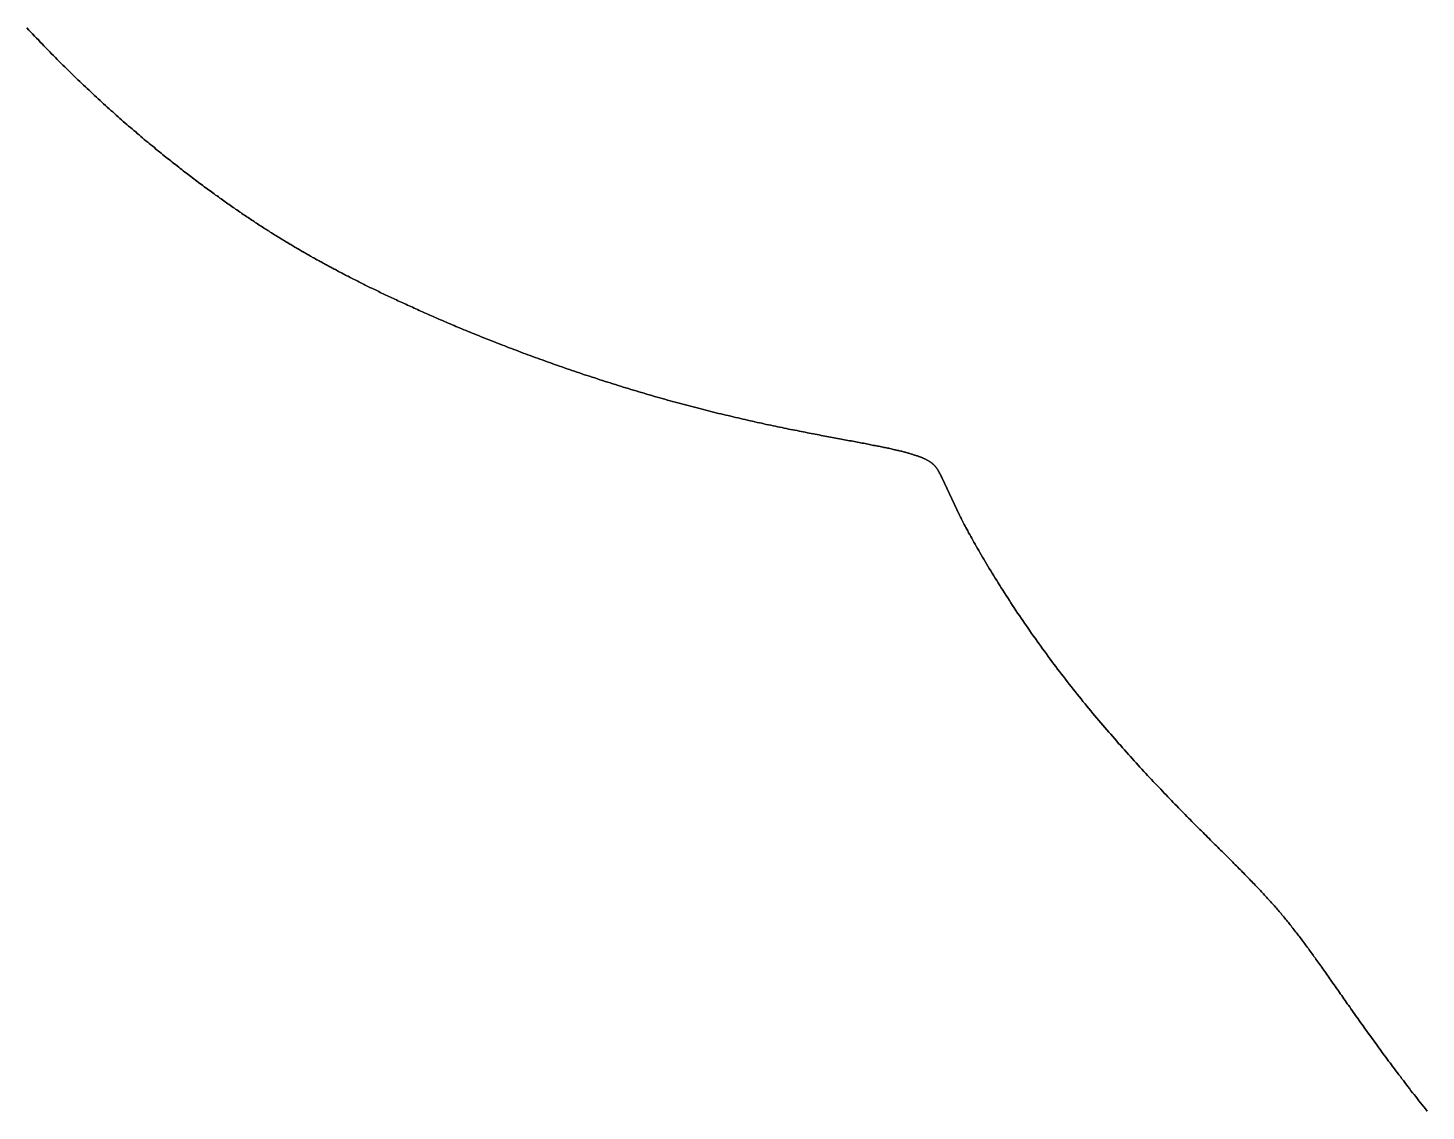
# Model space of a CAD drawing. Header units: inches. Extents: x 130170 to 284068, y 377793 to 804530.
# Drawn here: x 254730.9 to 254833.6, y 734919.6 to 734999.1 of the extents above; entities that cross this region are included whole.
import ezdxf

# ---------------------------------------------------------------- set-up
doc = ezdxf.new("R2010")
doc.units = ezdxf.units.IN
doc.header["$MEASUREMENT"] = 0
doc.layers.add('muni_il', color=7, linetype='Continuous')

msp = doc.modelspace()

# ---------------------------------------------------------------- linework, layer by layer
at = {"layer": 'muni_il'}
for points in [[(254730.85, 734999.12), (254730.99, 734998.97), (254731.13, 734998.82), (254731.27, 734998.68), (254731.41, 734998.53), (254731.55, 734998.38), (254731.69, 734998.24), (254731.82, 734998.09), (254731.96, 734997.95), (254732.1, 734997.8), (254732.24, 734997.66), (254732.38, 734997.52), (254732.52, 734997.37), (254732.66, 734997.23), (254732.8, 734997.09), (254732.94, 734996.95), (254733.07, 734996.81), (254733.21, 734996.67), (254733.35, 734996.53), (254733.49, 734996.4), (254733.63, 734996.26), (254733.77, 734996.12), (254733.9, 734995.99), (254734.04, 734995.85), (254734.18, 734995.72), (254734.32, 734995.59), (254734.45, 734995.45), (254734.59, 734995.32), (254734.73, 734995.19), (254734.86, 734995.06), (254735, 734994.93), (254735.14, 734994.8), (254735.27, 734994.67), (254735.41, 734994.55), (254735.54, 734994.42), (254735.68, 734994.29), (254735.81, 734994.17), (254735.95, 734994.04), (254736.08, 734993.92), (254736.22, 734993.79), (254736.35, 734993.67), (254736.48, 734993.55), (254736.62, 734993.43), (254736.75, 734993.31), (254736.88, 734993.19), (254737.02, 734993.07), (254737.15, 734992.95), (254737.28, 734992.83), (254737.41, 734992.72), (254737.54, 734992.6), (254737.67, 734992.48), (254737.8, 734992.37), (254737.93, 734992.25), (254738.06, 734992.14), (254738.19, 734992.03), (254738.32, 734991.92), (254738.45, 734991.81), (254738.58, 734991.7), (254738.71, 734991.59), (254738.84, 734991.48), (254738.96, 734991.37), (254739.09, 734991.26), (254739.22, 734991.15), (254739.34, 734991.05), (254739.47, 734990.94), (254739.59, 734990.84), (254739.72, 734990.73), (254739.84, 734990.63), (254739.96, 734990.53), (254740.09, 734990.43), (254740.21, 734990.33), (254740.33, 734990.22), (254740.45, 734990.13), (254740.58, 734990.03), (254740.7, 734989.93), (254740.82, 734989.83), (254740.94, 734989.73), (254741.06, 734989.64), (254741.18, 734989.54), (254741.29, 734989.45), (254741.41, 734989.35), (254741.53, 734989.26), (254741.65, 734989.17), (254741.76, 734989.08), (254741.88, 734988.99), (254742, 734988.89), (254742.11, 734988.8), (254742.23, 734988.72), (254742.34, 734988.63), (254742.45, 734988.54), (254742.57, 734988.45), (254742.68, 734988.37), (254742.79, 734988.28), (254742.9, 734988.2), (254743.01, 734988.11), (254743.12, 734988.03), (254743.23, 734987.95), (254743.34, 734987.86), (254743.45, 734987.78), (254743.56, 734987.7), (254743.67, 734987.62), (254743.77, 734987.54), (254743.88, 734987.46), (254743.99, 734987.38), (254744.09, 734987.31), (254744.2, 734987.23), (254744.3, 734987.15), (254744.41, 734987.08), (254744.51, 734987), (254744.61, 734986.93), (254744.71, 734986.85), (254744.82, 734986.78), (254744.92, 734986.71), (254745.02, 734986.63), (254745.12, 734986.56), (254745.22, 734986.49), (254745.32, 734986.42), (254745.42, 734986.35), (254745.51, 734986.28), (254745.61, 734986.21), (254745.71, 734986.15), (254745.8, 734986.08), (254745.9, 734986.01), (254746, 734985.94), (254746.09, 734985.88), (254746.18, 734985.81), (254746.28, 734985.75), (254746.37, 734985.68), (254746.47, 734985.62), (254746.56, 734985.56), (254746.65, 734985.5), (254746.74, 734985.43), (254746.83, 734985.37), (254746.92, 734985.31), (254747.01, 734985.25), (254747.1, 734985.19), (254747.19, 734985.13), (254747.28, 734985.07), (254747.37, 734985.01), (254747.46, 734984.95), (254747.54, 734984.9), (254747.63, 734984.84), (254747.72, 734984.78), (254747.8, 734984.73), (254747.89, 734984.67), (254747.97, 734984.62), (254748.06, 734984.56), (254748.14, 734984.51), (254748.23, 734984.45), (254748.31, 734984.4), (254748.4, 734984.34), (254748.48, 734984.29), (254748.56, 734984.24), (254748.64, 734984.19), (254748.73, 734984.13), (254748.81, 734984.08), (254748.89, 734984.03), (254748.97, 734983.98), (254749.05, 734983.93), (254749.13, 734983.88), (254749.21, 734983.83), (254749.29, 734983.78), (254749.37, 734983.73), (254749.45, 734983.68), (254749.53, 734983.63), (254749.61, 734983.58), (254749.69, 734983.54), (254749.77, 734983.49), (254749.84, 734983.44), (254749.92, 734983.39), (254750, 734983.35), (254750.08, 734983.3), (254750.16, 734983.25), (254750.23, 734983.21), (254750.31, 734983.16), (254750.39, 734983.11), (254750.46, 734983.07), (254750.54, 734983.02), (254750.62, 734982.98), (254750.7, 734982.93), (254750.77, 734982.89), (254750.85, 734982.84), (254750.93, 734982.8), (254751, 734982.75), (254751.08, 734982.71), (254751.15, 734982.67), (254751.23, 734982.62), (254751.31, 734982.58), (254751.38, 734982.53), (254751.46, 734982.49), (254751.54, 734982.45), (254751.61, 734982.4), (254751.69, 734982.36), (254751.77, 734982.32), (254751.84, 734982.27), (254751.92, 734982.23), (254752, 734982.19), (254752.08, 734982.14), (254752.15, 734982.1), (254752.23, 734982.06), (254752.31, 734982.01), (254752.39, 734981.97), (254752.47, 734981.93), (254752.54, 734981.88), (254752.62, 734981.84), (254752.7, 734981.8), (254752.78, 734981.75), (254752.86, 734981.71), (254752.94, 734981.67), (254753.02, 734981.63), (254753.1, 734981.58), (254753.18, 734981.54), (254753.26, 734981.5), (254753.34, 734981.45), (254753.42, 734981.41), (254753.51, 734981.37), (254753.59, 734981.32), (254753.67, 734981.28), (254753.75, 734981.23), (254753.84, 734981.19), (254753.92, 734981.15), (254754.01, 734981.1), (254754.09, 734981.06), (254754.18, 734981.01), (254754.26, 734980.97), (254754.35, 734980.92), (254754.44, 734980.88), (254754.52, 734980.83), (254754.61, 734980.79), (254754.7, 734980.74), (254754.79, 734980.7), (254754.88, 734980.65), (254754.97, 734980.61), (254755.06, 734980.56), (254755.15, 734980.52), (254755.24, 734980.47), (254755.33, 734980.42), (254755.43, 734980.38), (254755.52, 734980.33), (254755.62, 734980.28), (254755.71, 734980.23), (254755.81, 734980.19), (254755.9, 734980.14), (254756, 734980.09), (254756.1, 734980.04), (254756.2, 734980), (254756.3, 734979.95), (254756.4, 734979.9), (254756.5, 734979.85), (254756.6, 734979.8), (254756.7, 734979.75), (254756.81, 734979.7), (254756.91, 734979.65), (254757.02, 734979.6), (254757.12, 734979.55), (254757.23, 734979.5), (254757.34, 734979.45), (254757.44, 734979.4), (254757.55, 734979.35), (254757.66, 734979.29), (254757.77, 734979.24), (254757.88, 734979.19), (254758, 734979.14), (254758.11, 734979.08), (254758.22, 734979.03), (254758.34, 734978.98), (254758.46, 734978.92), (254758.57, 734978.87), (254758.69, 734978.82), (254758.81, 734978.76), (254758.93, 734978.71), (254759.05, 734978.65), (254759.17, 734978.6), (254759.29, 734978.54), (254759.42, 734978.49), (254759.54, 734978.43), (254759.67, 734978.37), (254759.79, 734978.32), (254759.92, 734978.26), (254760.05, 734978.2), (254760.18, 734978.15), (254760.31, 734978.09), (254760.44, 734978.03), (254760.57, 734977.97), (254760.7, 734977.92), (254760.84, 734977.86), (254760.97, 734977.8), (254761.11, 734977.74), (254761.24, 734977.68), (254761.38, 734977.62), (254761.52, 734977.56), (254761.66, 734977.5), (254761.8, 734977.44), (254761.94, 734977.38), (254762.09, 734977.32), (254762.23, 734977.26), (254762.37, 734977.2), (254762.52, 734977.14), (254762.67, 734977.08), (254762.81, 734977.02), (254762.96, 734976.95), (254763.11, 734976.89), (254763.26, 734976.83), (254763.41, 734976.77), (254763.56, 734976.71), (254763.72, 734976.64), (254763.87, 734976.58), (254764.03, 734976.52), (254764.18, 734976.46), (254764.34, 734976.39), (254764.5, 734976.33), (254764.66, 734976.27), (254764.82, 734976.2), (254764.98, 734976.14), (254765.14, 734976.08), (254765.3, 734976.01), (254765.46, 734975.95), (254765.63, 734975.89), (254765.79, 734975.82), (254765.96, 734975.76), (254766.12, 734975.69), (254766.29, 734975.63), (254766.46, 734975.57), (254766.63, 734975.5), (254766.8, 734975.44), (254766.97, 734975.37), (254767.14, 734975.31), (254767.31, 734975.24), (254767.48, 734975.18), (254767.66, 734975.12), (254767.83, 734975.05), (254768, 734974.99), (254768.18, 734974.92), (254768.36, 734974.86), (254768.53, 734974.79), (254768.71, 734974.73), (254768.89, 734974.67), (254769.07, 734974.6), (254769.25, 734974.54), (254769.43, 734974.47), (254769.61, 734974.41), (254769.79, 734974.35), (254769.97, 734974.28), (254770.15, 734974.22), (254770.34, 734974.16), (254770.52, 734974.09), (254770.71, 734974.03), (254770.89, 734973.97), (254771.07, 734973.9), (254771.26, 734973.84), (254771.45, 734973.78), (254771.63, 734973.72), (254771.82, 734973.65), (254772.01, 734973.59), (254772.19, 734973.53), (254772.38, 734973.47), (254772.57, 734973.41), (254772.76, 734973.34), (254772.95, 734973.28), (254773.14, 734973.22), (254773.33, 734973.16), (254773.52, 734973.1), (254773.71, 734973.04), (254773.9, 734972.98), (254774.09, 734972.92), (254774.28, 734972.86), (254774.47, 734972.8), (254774.66, 734972.74), (254774.85, 734972.69), (254775.04, 734972.63), (254775.23, 734972.57), (254775.42, 734972.51), (254775.62, 734972.46), (254775.81, 734972.4), (254776, 734972.34), (254776.19, 734972.29), (254776.38, 734972.23), (254776.57, 734972.17), (254776.76, 734972.12), (254776.96, 734972.06), (254777.15, 734972.01), (254777.34, 734971.95), (254777.53, 734971.9), (254777.72, 734971.85), (254777.91, 734971.79), (254778.1, 734971.74), (254778.29, 734971.69), (254778.48, 734971.64), (254778.67, 734971.59), (254778.86, 734971.53), (254779.05, 734971.48), (254779.24, 734971.43), (254779.43, 734971.38), (254779.61, 734971.33), (254779.8, 734971.28), (254779.99, 734971.23), (254780.18, 734971.19), (254780.36, 734971.14), (254780.55, 734971.09), (254780.73, 734971.04), (254780.92, 734971), (254781.1, 734970.95), (254781.29, 734970.9), (254781.47, 734970.86), (254781.66, 734970.81), (254781.84, 734970.77), (254782.02, 734970.73), (254782.2, 734970.68), (254782.38, 734970.64), (254782.56, 734970.6), (254782.74, 734970.55), (254782.92, 734970.51), (254783.1, 734970.47), (254783.27, 734970.43), (254783.45, 734970.39), (254783.63, 734970.35), (254783.8, 734970.31), (254783.98, 734970.27), (254784.15, 734970.23), (254784.32, 734970.19), (254784.49, 734970.15), (254784.67, 734970.11), (254784.84, 734970.08), (254785, 734970.04), (254785.17, 734970), (254785.34, 734969.97), (254785.51, 734969.93), (254785.67, 734969.9), (254785.84, 734969.86), (254786, 734969.83), (254786.16, 734969.79), (254786.33, 734969.76), (254786.49, 734969.73), (254786.65, 734969.69), (254786.81, 734969.66), (254786.96, 734969.63), (254787.12, 734969.6), (254787.28, 734969.57), (254787.43, 734969.54), (254787.58, 734969.51), (254787.74, 734969.47), (254787.89, 734969.45), (254788.04, 734969.42), (254788.19, 734969.39), (254788.33, 734969.36), (254788.48, 734969.33), (254788.63, 734969.3), (254788.77, 734969.27), (254788.91, 734969.25), (254789.06, 734969.22), (254789.2, 734969.19), (254789.34, 734969.17), (254789.48, 734969.14), (254789.61, 734969.11), (254789.75, 734969.09), (254789.88, 734969.06), (254790.02, 734969.04), (254790.15, 734969.01), (254790.28, 734968.99), (254790.41, 734968.96), (254790.54, 734968.94), (254790.67, 734968.92), (254790.8, 734968.89), (254790.92, 734968.87), (254791.04, 734968.85), (254791.17, 734968.82), (254791.29, 734968.8), (254791.41, 734968.78), (254791.53, 734968.76), (254791.65, 734968.73), (254791.76, 734968.71), (254791.88, 734968.69), (254791.99, 734968.67), (254792.1, 734968.65), (254792.21, 734968.63), (254792.32, 734968.61), (254792.43, 734968.59), (254792.54, 734968.56), (254792.65, 734968.54), (254792.75, 734968.52), (254792.86, 734968.5), (254792.96, 734968.48), (254793.06, 734968.46), (254793.16, 734968.44), (254793.26, 734968.43), (254793.36, 734968.41), (254793.45, 734968.39), (254793.55, 734968.37), (254793.64, 734968.35), (254793.73, 734968.33), (254793.82, 734968.31), (254793.91, 734968.29), (254794, 734968.27), (254794.09, 734968.25), (254794.18, 734968.24), (254794.26, 734968.22), (254794.35, 734968.2), (254794.43, 734968.18), (254794.51, 734968.16), (254794.59, 734968.14), (254794.67, 734968.13), (254794.75, 734968.11), (254794.82, 734968.09), (254794.9, 734968.07), (254794.97, 734968.05), (254795.05, 734968.04), (254795.12, 734968.02), (254795.19, 734968), (254795.26, 734967.98), (254795.33, 734967.96), (254795.39, 734967.95), (254795.46, 734967.93), (254795.52, 734967.91), (254795.59, 734967.89), (254795.65, 734967.88), (254795.71, 734967.86), (254795.77, 734967.84), (254795.83, 734967.82), (254795.89, 734967.81), (254795.95, 734967.79), (254796, 734967.77), (254796.06, 734967.75), (254796.11, 734967.74), (254796.16, 734967.72), (254796.22, 734967.7), (254796.27, 734967.68), (254796.32, 734967.67), (254796.36, 734967.65), (254796.41, 734967.63), (254796.46, 734967.61), (254796.5, 734967.6), (254796.55, 734967.58), (254796.59, 734967.56), (254796.63, 734967.54), (254796.67, 734967.53), (254796.71, 734967.51), (254796.75, 734967.49), (254796.79, 734967.47), (254796.83, 734967.46), (254796.87, 734967.44), (254796.9, 734967.42), (254796.94, 734967.4), (254796.97, 734967.39), (254797, 734967.37), (254797.04, 734967.35), (254797.07, 734967.33), (254797.1, 734967.32), (254797.13, 734967.3), (254797.16, 734967.28), (254797.18, 734967.26), (254797.21, 734967.25), (254797.24, 734967.23), (254797.26, 734967.21), (254797.29, 734967.19), (254797.31, 734967.17), (254797.34, 734967.15), (254797.36, 734967.14), (254797.38, 734967.12), (254797.4, 734967.1), (254797.42, 734967.08), (254797.45, 734967.06), (254797.47, 734967.04), (254797.48, 734967.03), (254797.5, 734967.01), (254797.52, 734966.99), (254797.54, 734966.97), (254797.56, 734966.95), (254797.57, 734966.93), (254797.59, 734966.91), (254797.61, 734966.89), (254797.62, 734966.87), (254797.64, 734966.85), (254797.65, 734966.83), (254797.67, 734966.81), (254797.68, 734966.79), (254797.7, 734966.77), (254797.71, 734966.75), (254797.73, 734966.73), (254797.74, 734966.71), (254797.75, 734966.68), (254797.77, 734966.66), (254797.78, 734966.64), (254797.79, 734966.62), (254797.8, 734966.6), (254797.82, 734966.58), (254797.83, 734966.55), (254797.84, 734966.53), (254797.85, 734966.51), (254797.87, 734966.49), (254797.88, 734966.47), (254797.89, 734966.44), (254797.9, 734966.42), (254797.91, 734966.4), (254797.92, 734966.38), (254797.93, 734966.36), (254797.95, 734966.34), (254797.96, 734966.32), (254797.97, 734966.3), (254797.98, 734966.28), (254797.99, 734966.26), (254798, 734966.24), (254798.01, 734966.22), (254798.01, 734966.2), (254798.02, 734966.19), (254798.03, 734966.17), (254798.04, 734966.16), (254798.04, 734966.14), (254798.05, 734966.13), (254798.05, 734966.12), (254798.06, 734966.11), (254798.06, 734966.11), (254798.06, 734966.1), (254799.38, 734963.32), (254799.44, 734963.19), (254799.48, 734963.11), (254799.52, 734963.03), (254799.57, 734962.94), (254799.62, 734962.85), (254799.67, 734962.75), (254799.72, 734962.64), (254799.78, 734962.53), (254799.84, 734962.42), (254799.91, 734962.3), (254799.98, 734962.17), (254800.04, 734962.04), (254800.12, 734961.91), (254800.19, 734961.77), (254800.27, 734961.64), (254800.35, 734961.49), (254800.43, 734961.35), (254800.51, 734961.2), (254800.6, 734961.05), (254800.69, 734960.89), (254800.78, 734960.74), (254800.87, 734960.58), (254800.96, 734960.42), (254801.06, 734960.25), (254801.16, 734960.09), (254801.25, 734959.92), (254801.35, 734959.75), (254801.46, 734959.58), (254801.56, 734959.41), (254801.66, 734959.24), (254801.77, 734959.06), (254801.88, 734958.88), (254801.99, 734958.71), (254802.1, 734958.53), (254802.21, 734958.35), (254802.32, 734958.17), (254802.44, 734957.99), (254802.55, 734957.81), (254802.67, 734957.62), (254802.79, 734957.44), (254802.91, 734957.26), (254803.03, 734957.07), (254803.15, 734956.89), (254803.27, 734956.7), (254803.39, 734956.51), (254803.51, 734956.33), (254803.64, 734956.14), (254803.77, 734955.95), (254803.89, 734955.77), (254804.02, 734955.58), (254804.15, 734955.39), (254804.28, 734955.2), (254804.41, 734955.02), (254804.54, 734954.83), (254804.67, 734954.64), (254804.8, 734954.45), (254804.94, 734954.26), (254805.07, 734954.08), (254805.2, 734953.89), (254805.34, 734953.7), (254805.47, 734953.51), (254805.61, 734953.33), (254805.75, 734953.14), (254805.89, 734952.95), (254806.02, 734952.76), (254806.16, 734952.58), (254806.3, 734952.39), (254806.44, 734952.21), (254806.58, 734952.02), (254806.72, 734951.84), (254806.87, 734951.65), (254807.01, 734951.47), (254807.15, 734951.28), (254807.29, 734951.1), (254807.43, 734950.92), (254807.58, 734950.74), (254807.72, 734950.55), (254807.87, 734950.37), (254808.01, 734950.19), (254808.15, 734950.01), (254808.3, 734949.83), (254808.44, 734949.65), (254808.59, 734949.48), (254808.73, 734949.3), (254808.88, 734949.12), (254809.02, 734948.95), (254809.17, 734948.77), (254809.32, 734948.6), (254809.46, 734948.42), (254809.61, 734948.25), (254809.75, 734948.08), (254809.9, 734947.91), (254810.04, 734947.73), (254810.19, 734947.56), (254810.34, 734947.4), (254810.48, 734947.23), (254810.63, 734947.06), (254810.77, 734946.89), (254810.92, 734946.73), (254811.06, 734946.56), (254811.21, 734946.4), (254811.35, 734946.24), (254811.49, 734946.08), (254811.64, 734945.91), (254811.78, 734945.75), (254811.92, 734945.6), (254812.07, 734945.44), (254812.21, 734945.28), (254812.35, 734945.13), (254812.49, 734944.97), (254812.63, 734944.82), (254812.77, 734944.66), (254812.91, 734944.51), (254813.05, 734944.36), (254813.19, 734944.21), (254813.33, 734944.06), (254813.47, 734943.92), (254813.6, 734943.77), (254813.74, 734943.62), (254813.88, 734943.48), (254814.01, 734943.34), (254814.15, 734943.2), (254814.28, 734943.05), (254814.41, 734942.91), (254814.55, 734942.78), (254814.68, 734942.64), (254814.81, 734942.5), (254814.94, 734942.37), (254815.07, 734942.23), (254815.2, 734942.1), (254815.33, 734941.97), (254815.45, 734941.84), (254815.58, 734941.71), (254815.71, 734941.58), (254815.83, 734941.45), (254815.95, 734941.33), (254816.08, 734941.2), (254816.2, 734941.08), (254816.32, 734940.96), (254816.44, 734940.83), (254816.56, 734940.71), (254816.68, 734940.59), (254816.8, 734940.47), (254816.91, 734940.36), (254817.03, 734940.24), (254817.14, 734940.13), (254817.26, 734940.01), (254817.37, 734939.9), (254817.48, 734939.79), (254817.6, 734939.68), (254817.71, 734939.57), (254817.81, 734939.46), (254817.92, 734939.35), (254818.03, 734939.24), (254818.14, 734939.14), (254818.24, 734939.03), (254818.35, 734938.93), (254818.45, 734938.82), (254818.55, 734938.72), (254818.66, 734938.62), (254818.76, 734938.52), (254818.86, 734938.42), (254818.96, 734938.32), (254819.06, 734938.22), (254819.15, 734938.13), (254819.25, 734938.03), (254819.35, 734937.93), (254819.44, 734937.84), (254819.53, 734937.74), (254819.63, 734937.65), (254819.72, 734937.56), (254819.81, 734937.47), (254819.9, 734937.38), (254819.99, 734937.29), (254820.08, 734937.2), (254820.17, 734937.11), (254820.26, 734937.02), (254820.34, 734936.93), (254820.43, 734936.84), (254820.51, 734936.76), (254820.6, 734936.67), (254820.68, 734936.58), (254820.76, 734936.5), (254820.85, 734936.41), (254820.93, 734936.33), (254821.01, 734936.24), (254821.09, 734936.16), (254821.17, 734936.08), (254821.25, 734936), (254821.33, 734935.91), (254821.4, 734935.83), (254821.48, 734935.75), (254821.56, 734935.67), (254821.63, 734935.59), (254821.71, 734935.5), (254821.78, 734935.42), (254821.86, 734935.34), (254821.93, 734935.26), (254822, 734935.18), (254822.08, 734935.1), (254822.15, 734935.02), (254822.22, 734934.94), (254822.29, 734934.86), (254822.36, 734934.78), (254822.44, 734934.7), (254822.51, 734934.62), (254822.58, 734934.54), (254822.65, 734934.46), (254822.71, 734934.38), (254822.78, 734934.3), (254822.85, 734934.22), (254822.92, 734934.14), (254822.99, 734934.06), (254823.06, 734933.98), (254823.13, 734933.9), (254823.19, 734933.82), (254823.26, 734933.73), (254823.33, 734933.65), (254823.39, 734933.57), (254823.46, 734933.49), (254823.53, 734933.41), (254823.6, 734933.32), (254823.66, 734933.24), (254823.73, 734933.16), (254823.79, 734933.07), (254823.86, 734932.99), (254823.93, 734932.9), (254823.99, 734932.82), (254824.06, 734932.73), (254824.13, 734932.65), (254824.19, 734932.56), (254824.26, 734932.48), (254824.33, 734932.39), (254824.39, 734932.3), (254824.46, 734932.21), (254824.53, 734932.12), (254824.59, 734932.03), (254824.66, 734931.94), (254824.73, 734931.85), (254824.8, 734931.76), (254824.86, 734931.67), (254824.93, 734931.58), (254825, 734931.49), (254825.07, 734931.39), (254825.14, 734931.3), (254825.21, 734931.2), (254825.28, 734931.11), (254825.35, 734931.01), (254825.41, 734930.91), (254825.49, 734930.82), (254825.56, 734930.72), (254825.63, 734930.62), (254825.7, 734930.52), (254825.77, 734930.42), (254825.84, 734930.32), (254825.91, 734930.22), (254825.98, 734930.12), (254826.06, 734930.01), (254826.13, 734929.91), (254826.2, 734929.81), (254826.28, 734929.7), (254826.35, 734929.59), (254826.43, 734929.49), (254826.5, 734929.38), (254826.58, 734929.27), (254826.66, 734929.16), (254826.73, 734929.05), (254826.81, 734928.94), (254826.89, 734928.83), (254826.97, 734928.72), (254827.05, 734928.61), (254827.13, 734928.49), (254827.21, 734928.38), (254827.29, 734928.26), (254827.37, 734928.15), (254827.45, 734928.03), (254827.53, 734927.92), (254827.61, 734927.8), (254827.7, 734927.68), (254827.78, 734927.56), (254827.86, 734927.44), (254827.95, 734927.32), (254828.04, 734927.2), (254828.12, 734927.07), (254828.21, 734926.95), (254828.3, 734926.83), (254828.38, 734926.7), (254828.47, 734926.58), (254828.56, 734926.45), (254828.65, 734926.32), (254828.74, 734926.2), (254828.83, 734926.07), (254828.92, 734925.94), (254829.02, 734925.81), (254829.11, 734925.68), (254829.2, 734925.55), (254829.3, 734925.42), (254829.39, 734925.28), (254829.49, 734925.15), (254829.58, 734925.02), (254829.68, 734924.88), (254829.78, 734924.75), (254829.88, 734924.61), (254829.98, 734924.48), (254830.08, 734924.34), (254830.18, 734924.2), (254830.28, 734924.07), (254830.38, 734923.93), (254830.48, 734923.79), (254830.58, 734923.65), (254830.69, 734923.51), (254830.79, 734923.37), (254830.89, 734923.23), (254831, 734923.09), (254831.11, 734922.94), (254831.21, 734922.8), (254831.32, 734922.66), (254831.43, 734922.51), (254831.54, 734922.37), (254831.65, 734922.22), (254831.76, 734922.08), (254831.87, 734921.93), (254831.98, 734921.79), (254832.09, 734921.64), (254832.2, 734921.49), (254832.31, 734921.35), (254832.43, 734921.2), (254832.54, 734921.05), (254832.66, 734920.9), (254832.77, 734920.76), (254832.89, 734920.61), (254833.01, 734920.46), (254833.12, 734920.31), (254833.24, 734920.16), (254833.36, 734920.01), (254833.48, 734919.86), (254833.6, 734919.71), (254833.72, 734919.55)], [(254833.72, 734919.55), (254833.6, 734919.71), (254833.48, 734919.86), (254833.36, 734920.01), (254833.24, 734920.16), (254833.12, 734920.31), (254833.01, 734920.46), (254832.89, 734920.61), (254832.77, 734920.76), (254832.66, 734920.9), (254832.54, 734921.05), (254832.43, 734921.2), (254832.31, 734921.35), (254832.2, 734921.49), (254832.09, 734921.64), (254831.98, 734921.79), (254831.87, 734921.93), (254831.76, 734922.08), (254831.65, 734922.22), (254831.54, 734922.37), (254831.43, 734922.51), (254831.32, 734922.66), (254831.21, 734922.8), (254831.11, 734922.94), (254831, 734923.09), (254830.89, 734923.23), (254830.79, 734923.37), (254830.69, 734923.51), (254830.58, 734923.65), (254830.48, 734923.79), (254830.38, 734923.93), (254830.28, 734924.07), (254830.18, 734924.2), (254830.08, 734924.34), (254829.98, 734924.48), (254829.88, 734924.61), (254829.78, 734924.75), (254829.68, 734924.88), (254829.58, 734925.02), (254829.49, 734925.15), (254829.39, 734925.28), (254829.3, 734925.42), (254829.2, 734925.55), (254829.11, 734925.68), (254829.02, 734925.81), (254828.92, 734925.94), (254828.83, 734926.07), (254828.74, 734926.2), (254828.65, 734926.32), (254828.56, 734926.45), (254828.47, 734926.58), (254828.38, 734926.7), (254828.3, 734926.83), (254828.21, 734926.95), (254828.12, 734927.07), (254828.04, 734927.2), (254827.95, 734927.32), (254827.86, 734927.44), (254827.78, 734927.56), (254827.7, 734927.68), (254827.61, 734927.8), (254827.53, 734927.92), (254827.45, 734928.03), (254827.37, 734928.15), (254827.29, 734928.26), (254827.21, 734928.38), (254827.13, 734928.49), (254827.05, 734928.61), (254826.97, 734928.72), (254826.89, 734928.83), (254826.81, 734928.94), (254826.73, 734929.05), (254826.66, 734929.16), (254826.58, 734929.27), (254826.5, 734929.38), (254826.43, 734929.49), (254826.35, 734929.59), (254826.28, 734929.7), (254826.2, 734929.81), (254826.13, 734929.91), (254826.06, 734930.01), (254825.98, 734930.12), (254825.91, 734930.22), (254825.84, 734930.32), (254825.77, 734930.42), (254825.7, 734930.52), (254825.63, 734930.62), (254825.56, 734930.72), (254825.49, 734930.82), (254825.41, 734930.91), (254825.35, 734931.01), (254825.28, 734931.11), (254825.21, 734931.2), (254825.14, 734931.3), (254825.07, 734931.39), (254825, 734931.49), (254824.93, 734931.58), (254824.86, 734931.67), (254824.8, 734931.76), (254824.73, 734931.85), (254824.66, 734931.94), (254824.59, 734932.03), (254824.53, 734932.12), (254824.46, 734932.21), (254824.39, 734932.3), (254824.33, 734932.39), (254824.26, 734932.48), (254824.19, 734932.56), (254824.13, 734932.65), (254824.06, 734932.73), (254823.99, 734932.82), (254823.93, 734932.9), (254823.86, 734932.99), (254823.79, 734933.07), (254823.73, 734933.16), (254823.66, 734933.24), (254823.6, 734933.32), (254823.53, 734933.41), (254823.46, 734933.49), (254823.39, 734933.57), (254823.33, 734933.65), (254823.26, 734933.73), (254823.19, 734933.82), (254823.13, 734933.9), (254823.06, 734933.98), (254822.99, 734934.06), (254822.92, 734934.14), (254822.85, 734934.22), (254822.78, 734934.3), (254822.71, 734934.38), (254822.65, 734934.46), (254822.58, 734934.54), (254822.51, 734934.62), (254822.44, 734934.7), (254822.36, 734934.78), (254822.29, 734934.86), (254822.22, 734934.94), (254822.15, 734935.02), (254822.08, 734935.1), (254822, 734935.18), (254821.93, 734935.26), (254821.86, 734935.34), (254821.78, 734935.42), (254821.71, 734935.5), (254821.63, 734935.59), (254821.56, 734935.67), (254821.48, 734935.75), (254821.4, 734935.83), (254821.33, 734935.91), (254821.25, 734936), (254821.17, 734936.08), (254821.09, 734936.16), (254821.01, 734936.24), (254820.93, 734936.33), (254820.85, 734936.41), (254820.76, 734936.5), (254820.68, 734936.58), (254820.6, 734936.67), (254820.51, 734936.76), (254820.43, 734936.84), (254820.34, 734936.93), (254820.26, 734937.02), (254820.17, 734937.11), (254820.08, 734937.2), (254819.99, 734937.29), (254819.9, 734937.38), (254819.81, 734937.47), (254819.72, 734937.56), (254819.63, 734937.65), (254819.53, 734937.74), (254819.44, 734937.84), (254819.35, 734937.93), (254819.25, 734938.03), (254819.15, 734938.13), (254819.06, 734938.22), (254818.96, 734938.32), (254818.86, 734938.42), (254818.76, 734938.52), (254818.66, 734938.62), (254818.55, 734938.72), (254818.45, 734938.82), (254818.35, 734938.93), (254818.24, 734939.03), (254818.14, 734939.14), (254818.03, 734939.24), (254817.92, 734939.35), (254817.81, 734939.46), (254817.71, 734939.57), (254817.6, 734939.68), (254817.48, 734939.79), (254817.37, 734939.9), (254817.26, 734940.01), (254817.14, 734940.13), (254817.03, 734940.24), (254816.91, 734940.36), (254816.8, 734940.47), (254816.68, 734940.59), (254816.56, 734940.71), (254816.44, 734940.83), (254816.32, 734940.96), (254816.2, 734941.08), (254816.08, 734941.2), (254815.95, 734941.33), (254815.83, 734941.45), (254815.71, 734941.58), (254815.58, 734941.71), (254815.45, 734941.84), (254815.33, 734941.97), (254815.2, 734942.1), (254815.07, 734942.23), (254814.94, 734942.37), (254814.81, 734942.5), (254814.68, 734942.64), (254814.55, 734942.78), (254814.41, 734942.91), (254814.28, 734943.05), (254814.15, 734943.2), (254814.01, 734943.34), (254813.88, 734943.48), (254813.74, 734943.62), (254813.6, 734943.77), (254813.47, 734943.92), (254813.33, 734944.06), (254813.19, 734944.21), (254813.05, 734944.36), (254812.91, 734944.51), (254812.77, 734944.66), (254812.63, 734944.82), (254812.49, 734944.97), (254812.35, 734945.13), (254812.21, 734945.28), (254812.07, 734945.44), (254811.92, 734945.6), (254811.78, 734945.75), (254811.64, 734945.91), (254811.49, 734946.08), (254811.35, 734946.24), (254811.21, 734946.4), (254811.06, 734946.56), (254810.92, 734946.73), (254810.77, 734946.89), (254810.63, 734947.06), (254810.48, 734947.23), (254810.34, 734947.4), (254810.19, 734947.56), (254810.04, 734947.73), (254809.9, 734947.91), (254809.75, 734948.08), (254809.61, 734948.25), (254809.46, 734948.42), (254809.32, 734948.6), (254809.17, 734948.77), (254809.02, 734948.95), (254808.88, 734949.12), (254808.73, 734949.3), (254808.59, 734949.48), (254808.44, 734949.65), (254808.3, 734949.83), (254808.15, 734950.01), (254808.01, 734950.19), (254807.87, 734950.37), (254807.72, 734950.55), (254807.58, 734950.74), (254807.43, 734950.92), (254807.29, 734951.1), (254807.15, 734951.28), (254807.01, 734951.47), (254806.87, 734951.65), (254806.72, 734951.84), (254806.58, 734952.02), (254806.44, 734952.21), (254806.3, 734952.39), (254806.16, 734952.58), (254806.02, 734952.76), (254805.89, 734952.95), (254805.75, 734953.14), (254805.61, 734953.33), (254805.47, 734953.51), (254805.34, 734953.7), (254805.2, 734953.89), (254805.07, 734954.08), (254804.94, 734954.26), (254804.8, 734954.45), (254804.67, 734954.64), (254804.54, 734954.83), (254804.41, 734955.02), (254804.28, 734955.2), (254804.15, 734955.39), (254804.02, 734955.58), (254803.89, 734955.77), (254803.77, 734955.95), (254803.64, 734956.14), (254803.51, 734956.33), (254803.39, 734956.51), (254803.27, 734956.7), (254803.15, 734956.89), (254803.03, 734957.07), (254802.91, 734957.26), (254802.79, 734957.44), (254802.67, 734957.62), (254802.55, 734957.81), (254802.44, 734957.99), (254802.32, 734958.17), (254802.21, 734958.35), (254802.1, 734958.53), (254801.99, 734958.71), (254801.88, 734958.88), (254801.77, 734959.06), (254801.66, 734959.24), (254801.56, 734959.41), (254801.46, 734959.58), (254801.35, 734959.75), (254801.25, 734959.92), (254801.16, 734960.09), (254801.06, 734960.25), (254800.96, 734960.42), (254800.87, 734960.58), (254800.78, 734960.74), (254800.69, 734960.89), (254800.6, 734961.05), (254800.51, 734961.2), (254800.43, 734961.35), (254800.35, 734961.49), (254800.27, 734961.64), (254800.19, 734961.77), (254800.12, 734961.91), (254800.04, 734962.04), (254799.98, 734962.17), (254799.91, 734962.3), (254799.84, 734962.42), (254799.78, 734962.53), (254799.72, 734962.64), (254799.67, 734962.75), (254799.62, 734962.85), (254799.57, 734962.94), (254799.52, 734963.03), (254799.48, 734963.11), (254799.44, 734963.19), (254799.38, 734963.32), (254798.06, 734966.1), (254798.06, 734966.11), (254798.06, 734966.11), (254798.05, 734966.12), (254798.05, 734966.13), (254798.04, 734966.14), (254798.04, 734966.16), (254798.03, 734966.17), (254798.02, 734966.19), (254798.01, 734966.2), (254798.01, 734966.22), (254798, 734966.24), (254797.99, 734966.26), (254797.98, 734966.28), (254797.97, 734966.3), (254797.96, 734966.32), (254797.95, 734966.34), (254797.93, 734966.36), (254797.92, 734966.38), (254797.91, 734966.4), (254797.9, 734966.42), (254797.89, 734966.44), (254797.88, 734966.47), (254797.87, 734966.49), (254797.85, 734966.51), (254797.84, 734966.53), (254797.83, 734966.55), (254797.82, 734966.58), (254797.8, 734966.6), (254797.79, 734966.62), (254797.78, 734966.64), (254797.77, 734966.66), (254797.75, 734966.68), (254797.74, 734966.71), (254797.73, 734966.73), (254797.71, 734966.75), (254797.7, 734966.77), (254797.68, 734966.79), (254797.67, 734966.81), (254797.65, 734966.83), (254797.64, 734966.85), (254797.62, 734966.87), (254797.61, 734966.89), (254797.59, 734966.91), (254797.57, 734966.93), (254797.56, 734966.95), (254797.54, 734966.97), (254797.52, 734966.99), (254797.5, 734967.01), (254797.48, 734967.03), (254797.47, 734967.04), (254797.45, 734967.06), (254797.42, 734967.08), (254797.4, 734967.1), (254797.38, 734967.12), (254797.36, 734967.14), (254797.34, 734967.15), (254797.31, 734967.17), (254797.29, 734967.19), (254797.26, 734967.21), (254797.24, 734967.23), (254797.21, 734967.25), (254797.18, 734967.26), (254797.16, 734967.28), (254797.13, 734967.3), (254797.1, 734967.32), (254797.07, 734967.33), (254797.04, 734967.35), (254797, 734967.37), (254796.97, 734967.39), (254796.94, 734967.4), (254796.9, 734967.42), (254796.87, 734967.44), (254796.83, 734967.46), (254796.79, 734967.47), (254796.75, 734967.49), (254796.71, 734967.51), (254796.67, 734967.53), (254796.63, 734967.54), (254796.59, 734967.56), (254796.55, 734967.58), (254796.5, 734967.6), (254796.46, 734967.61), (254796.41, 734967.63), (254796.36, 734967.65), (254796.32, 734967.67), (254796.27, 734967.68), (254796.22, 734967.7), (254796.16, 734967.72), (254796.11, 734967.74), (254796.06, 734967.75), (254796, 734967.77), (254795.95, 734967.79), (254795.89, 734967.81), (254795.83, 734967.82), (254795.77, 734967.84), (254795.71, 734967.86), (254795.65, 734967.88), (254795.59, 734967.89), (254795.52, 734967.91), (254795.46, 734967.93), (254795.39, 734967.95), (254795.33, 734967.96), (254795.26, 734967.98), (254795.19, 734968), (254795.12, 734968.02), (254795.05, 734968.04), (254794.97, 734968.05), (254794.9, 734968.07), (254794.82, 734968.09), (254794.75, 734968.11), (254794.67, 734968.13), (254794.59, 734968.14), (254794.51, 734968.16), (254794.43, 734968.18), (254794.35, 734968.2), (254794.26, 734968.22), (254794.18, 734968.24), (254794.09, 734968.25), (254794, 734968.27), (254793.91, 734968.29), (254793.82, 734968.31), (254793.73, 734968.33), (254793.64, 734968.35), (254793.55, 734968.37), (254793.45, 734968.39), (254793.36, 734968.41), (254793.26, 734968.43), (254793.16, 734968.44), (254793.06, 734968.46), (254792.96, 734968.48), (254792.86, 734968.5), (254792.75, 734968.52), (254792.65, 734968.54), (254792.54, 734968.56), (254792.43, 734968.59), (254792.32, 734968.61), (254792.21, 734968.63), (254792.1, 734968.65), (254791.99, 734968.67), (254791.88, 734968.69), (254791.76, 734968.71), (254791.65, 734968.73), (254791.53, 734968.76), (254791.41, 734968.78), (254791.29, 734968.8), (254791.17, 734968.82), (254791.04, 734968.85), (254790.92, 734968.87), (254790.8, 734968.89), (254790.67, 734968.92), (254790.54, 734968.94), (254790.41, 734968.96), (254790.28, 734968.99), (254790.15, 734969.01), (254790.02, 734969.04), (254789.88, 734969.06), (254789.75, 734969.09), (254789.61, 734969.11), (254789.48, 734969.14), (254789.34, 734969.17), (254789.2, 734969.19), (254789.06, 734969.22), (254788.91, 734969.25), (254788.77, 734969.27), (254788.63, 734969.3), (254788.48, 734969.33), (254788.33, 734969.36), (254788.19, 734969.39), (254788.04, 734969.42), (254787.89, 734969.45), (254787.74, 734969.47), (254787.58, 734969.51), (254787.43, 734969.54), (254787.28, 734969.57), (254787.12, 734969.6), (254786.96, 734969.63), (254786.81, 734969.66), (254786.65, 734969.69), (254786.49, 734969.73), (254786.33, 734969.76), (254786.16, 734969.79), (254786, 734969.83), (254785.84, 734969.86), (254785.67, 734969.9), (254785.51, 734969.93), (254785.34, 734969.97), (254785.17, 734970), (254785, 734970.04), (254784.84, 734970.08), (254784.67, 734970.11), (254784.49, 734970.15), (254784.32, 734970.19), (254784.15, 734970.23), (254783.98, 734970.27), (254783.8, 734970.31), (254783.63, 734970.35), (254783.45, 734970.39), (254783.27, 734970.43), (254783.1, 734970.47), (254782.92, 734970.51), (254782.74, 734970.55), (254782.56, 734970.6), (254782.38, 734970.64), (254782.2, 734970.68), (254782.02, 734970.73), (254781.84, 734970.77), (254781.66, 734970.81), (254781.47, 734970.86), (254781.29, 734970.9), (254781.1, 734970.95), (254780.92, 734971), (254780.73, 734971.04), (254780.55, 734971.09), (254780.36, 734971.14), (254780.18, 734971.19), (254779.99, 734971.23), (254779.8, 734971.28), (254779.61, 734971.33), (254779.43, 734971.38), (254779.24, 734971.43), (254779.05, 734971.48), (254778.86, 734971.53), (254778.67, 734971.59), (254778.48, 734971.64), (254778.29, 734971.69), (254778.1, 734971.74), (254777.91, 734971.79), (254777.72, 734971.85), (254777.53, 734971.9), (254777.34, 734971.95), (254777.15, 734972.01), (254776.96, 734972.06), (254776.76, 734972.12), (254776.57, 734972.17), (254776.38, 734972.23), (254776.19, 734972.29), (254776, 734972.34), (254775.81, 734972.4), (254775.62, 734972.46), (254775.42, 734972.51), (254775.23, 734972.57), (254775.04, 734972.63), (254774.85, 734972.69), (254774.66, 734972.74), (254774.47, 734972.8), (254774.28, 734972.86), (254774.09, 734972.92), (254773.9, 734972.98), (254773.71, 734973.04), (254773.52, 734973.1), (254773.33, 734973.16), (254773.14, 734973.22), (254772.95, 734973.28), (254772.76, 734973.34), (254772.57, 734973.41), (254772.38, 734973.47), (254772.19, 734973.53), (254772.01, 734973.59), (254771.82, 734973.65), (254771.63, 734973.72), (254771.45, 734973.78), (254771.26, 734973.84), (254771.07, 734973.9), (254770.89, 734973.97), (254770.71, 734974.03), (254770.52, 734974.09), (254770.34, 734974.16), (254770.15, 734974.22), (254769.97, 734974.28), (254769.79, 734974.35), (254769.61, 734974.41), (254769.43, 734974.47), (254769.25, 734974.54), (254769.07, 734974.6), (254768.89, 734974.67), (254768.71, 734974.73), (254768.53, 734974.79), (254768.36, 734974.86), (254768.18, 734974.92), (254768, 734974.99), (254767.83, 734975.05), (254767.66, 734975.12), (254767.48, 734975.18), (254767.31, 734975.24), (254767.14, 734975.31), (254766.97, 734975.37), (254766.8, 734975.44), (254766.63, 734975.5), (254766.46, 734975.57), (254766.29, 734975.63), (254766.12, 734975.69), (254765.96, 734975.76), (254765.79, 734975.82), (254765.63, 734975.89), (254765.46, 734975.95), (254765.3, 734976.01), (254765.14, 734976.08), (254764.98, 734976.14), (254764.82, 734976.2), (254764.66, 734976.27), (254764.5, 734976.33), (254764.34, 734976.39), (254764.18, 734976.46), (254764.03, 734976.52), (254763.87, 734976.58), (254763.72, 734976.64), (254763.56, 734976.71), (254763.41, 734976.77), (254763.26, 734976.83), (254763.11, 734976.89), (254762.96, 734976.95), (254762.81, 734977.02), (254762.67, 734977.08), (254762.52, 734977.14), (254762.37, 734977.2), (254762.23, 734977.26), (254762.09, 734977.32), (254761.94, 734977.38), (254761.8, 734977.44), (254761.66, 734977.5), (254761.52, 734977.56), (254761.38, 734977.62), (254761.24, 734977.68), (254761.11, 734977.74), (254760.97, 734977.8), (254760.84, 734977.86), (254760.7, 734977.92), (254760.57, 734977.97), (254760.44, 734978.03), (254760.31, 734978.09), (254760.18, 734978.15), (254760.05, 734978.2), (254759.92, 734978.26), (254759.79, 734978.32), (254759.67, 734978.37), (254759.54, 734978.43), (254759.42, 734978.49), (254759.29, 734978.54), (254759.17, 734978.6), (254759.05, 734978.65), (254758.93, 734978.71), (254758.81, 734978.76), (254758.69, 734978.82), (254758.57, 734978.87), (254758.46, 734978.92), (254758.34, 734978.98), (254758.22, 734979.03), (254758.11, 734979.08), (254758, 734979.14), (254757.88, 734979.19), (254757.77, 734979.24), (254757.66, 734979.29), (254757.55, 734979.35), (254757.44, 734979.4), (254757.34, 734979.45), (254757.23, 734979.5), (254757.12, 734979.55), (254757.02, 734979.6), (254756.91, 734979.65), (254756.81, 734979.7), (254756.7, 734979.75), (254756.6, 734979.8), (254756.5, 734979.85), (254756.4, 734979.9), (254756.3, 734979.95), (254756.2, 734980), (254756.1, 734980.04), (254756, 734980.09), (254755.9, 734980.14), (254755.81, 734980.19), (254755.71, 734980.23), (254755.62, 734980.28), (254755.52, 734980.33), (254755.43, 734980.38), (254755.33, 734980.42), (254755.24, 734980.47), (254755.15, 734980.52), (254755.06, 734980.56), (254754.97, 734980.61), (254754.88, 734980.65), (254754.79, 734980.7), (254754.7, 734980.74), (254754.61, 734980.79), (254754.52, 734980.83), (254754.44, 734980.88), (254754.35, 734980.92), (254754.26, 734980.97), (254754.18, 734981.01), (254754.09, 734981.06), (254754.01, 734981.1), (254753.92, 734981.15), (254753.84, 734981.19), (254753.75, 734981.23), (254753.67, 734981.28), (254753.59, 734981.32), (254753.51, 734981.37), (254753.42, 734981.41), (254753.34, 734981.45), (254753.26, 734981.5), (254753.18, 734981.54), (254753.1, 734981.58), (254753.02, 734981.63), (254752.94, 734981.67), (254752.86, 734981.71), (254752.78, 734981.75), (254752.7, 734981.8), (254752.62, 734981.84), (254752.54, 734981.88), (254752.47, 734981.93), (254752.39, 734981.97), (254752.31, 734982.01), (254752.23, 734982.06), (254752.15, 734982.1), (254752.08, 734982.14), (254752, 734982.19), (254751.92, 734982.23), (254751.84, 734982.27), (254751.77, 734982.32), (254751.69, 734982.36), (254751.61, 734982.4), (254751.54, 734982.45), (254751.46, 734982.49), (254751.38, 734982.53), (254751.31, 734982.58), (254751.23, 734982.62), (254751.15, 734982.67), (254751.08, 734982.71), (254751, 734982.75), (254750.93, 734982.8), (254750.85, 734982.84), (254750.77, 734982.89), (254750.7, 734982.93), (254750.62, 734982.98), (254750.54, 734983.02), (254750.46, 734983.07), (254750.39, 734983.11), (254750.31, 734983.16), (254750.23, 734983.21), (254750.16, 734983.25), (254750.08, 734983.3), (254750, 734983.35), (254749.92, 734983.39), (254749.84, 734983.44), (254749.77, 734983.49), (254749.69, 734983.54), (254749.61, 734983.58), (254749.53, 734983.63), (254749.45, 734983.68), (254749.37, 734983.73), (254749.29, 734983.78), (254749.21, 734983.83), (254749.13, 734983.88), (254749.05, 734983.93), (254748.97, 734983.98), (254748.89, 734984.03), (254748.81, 734984.08), (254748.73, 734984.13), (254748.64, 734984.19), (254748.56, 734984.24), (254748.48, 734984.29), (254748.4, 734984.34), (254748.31, 734984.4), (254748.23, 734984.45), (254748.14, 734984.51), (254748.06, 734984.56), (254747.97, 734984.62), (254747.89, 734984.67), (254747.8, 734984.73), (254747.72, 734984.78), (254747.63, 734984.84), (254747.54, 734984.9), (254747.46, 734984.95), (254747.37, 734985.01), (254747.28, 734985.07), (254747.19, 734985.13), (254747.1, 734985.19), (254747.01, 734985.25), (254746.92, 734985.31), (254746.83, 734985.37), (254746.74, 734985.43), (254746.65, 734985.5), (254746.56, 734985.56), (254746.47, 734985.62), (254746.37, 734985.68), (254746.28, 734985.75), (254746.18, 734985.81), (254746.09, 734985.88), (254746, 734985.94), (254745.9, 734986.01), (254745.8, 734986.08), (254745.71, 734986.15), (254745.61, 734986.21), (254745.51, 734986.28), (254745.42, 734986.35), (254745.32, 734986.42), (254745.22, 734986.49), (254745.12, 734986.56), (254745.02, 734986.63), (254744.92, 734986.71), (254744.82, 734986.78), (254744.71, 734986.85), (254744.61, 734986.93), (254744.51, 734987), (254744.41, 734987.08), (254744.3, 734987.15), (254744.2, 734987.23), (254744.09, 734987.31), (254743.99, 734987.38), (254743.88, 734987.46), (254743.77, 734987.54), (254743.67, 734987.62), (254743.56, 734987.7), (254743.45, 734987.78), (254743.34, 734987.86), (254743.23, 734987.95), (254743.12, 734988.03), (254743.01, 734988.11), (254742.9, 734988.2), (254742.79, 734988.28), (254742.68, 734988.37), (254742.57, 734988.45), (254742.45, 734988.54), (254742.34, 734988.63), (254742.23, 734988.72), (254742.11, 734988.8), (254742, 734988.89), (254741.88, 734988.99), (254741.76, 734989.08), (254741.65, 734989.17), (254741.53, 734989.26), (254741.41, 734989.35), (254741.29, 734989.45), (254741.18, 734989.54), (254741.06, 734989.64), (254740.94, 734989.73), (254740.82, 734989.83), (254740.7, 734989.93), (254740.58, 734990.03), (254740.45, 734990.13), (254740.33, 734990.22), (254740.21, 734990.33), (254740.09, 734990.43), (254739.96, 734990.53), (254739.84, 734990.63), (254739.72, 734990.73), (254739.59, 734990.84), (254739.47, 734990.94), (254739.34, 734991.05), (254739.22, 734991.15), (254739.09, 734991.26), (254738.96, 734991.37), (254738.84, 734991.48), (254738.71, 734991.59), (254738.58, 734991.7), (254738.45, 734991.81), (254738.32, 734991.92), (254738.19, 734992.03), (254738.06, 734992.14), (254737.93, 734992.25), (254737.8, 734992.37), (254737.67, 734992.48), (254737.54, 734992.6), (254737.41, 734992.72), (254737.28, 734992.83), (254737.15, 734992.95), (254737.02, 734993.07), (254736.88, 734993.19), (254736.75, 734993.31), (254736.62, 734993.43), (254736.48, 734993.55), (254736.35, 734993.67), (254736.22, 734993.79), (254736.08, 734993.92), (254735.95, 734994.04), (254735.81, 734994.17), (254735.68, 734994.29), (254735.54, 734994.42), (254735.41, 734994.55), (254735.27, 734994.67), (254735.14, 734994.8), (254735, 734994.93), (254734.86, 734995.06), (254734.73, 734995.19), (254734.59, 734995.32), (254734.45, 734995.45), (254734.32, 734995.59), (254734.18, 734995.72), (254734.04, 734995.85), (254733.9, 734995.99), (254733.77, 734996.12), (254733.63, 734996.26), (254733.49, 734996.4), (254733.35, 734996.53), (254733.21, 734996.67), (254733.07, 734996.81), (254732.94, 734996.95), (254732.8, 734997.09), (254732.66, 734997.23), (254732.52, 734997.37), (254732.38, 734997.52), (254732.24, 734997.66), (254732.1, 734997.8), (254731.96, 734997.95), (254731.82, 734998.09), (254731.69, 734998.24), (254731.55, 734998.38), (254731.41, 734998.53), (254731.27, 734998.68), (254731.13, 734998.82), (254730.99, 734998.97), (254730.85, 734999.12)]]:
    msp.add_lwpolyline(points, dxfattribs=at)

doc.saveas('drawing.dxf')
